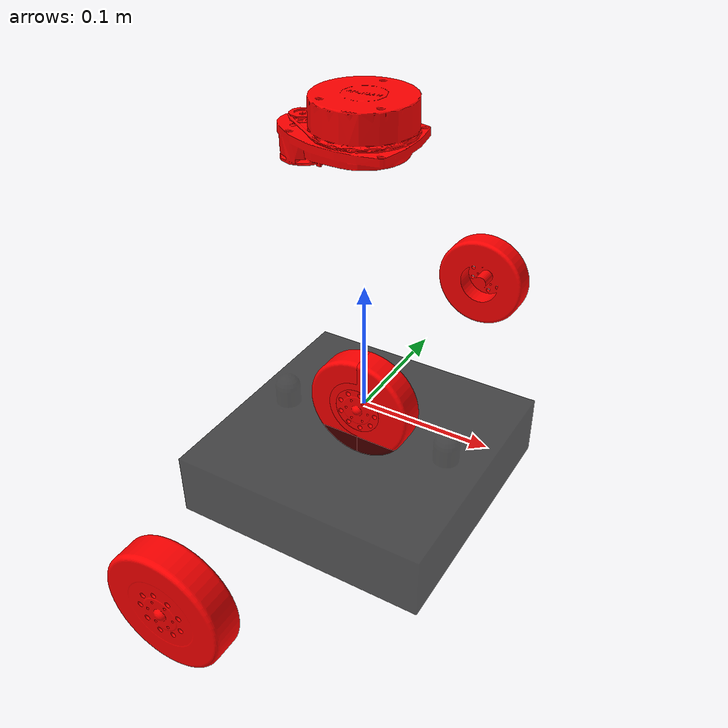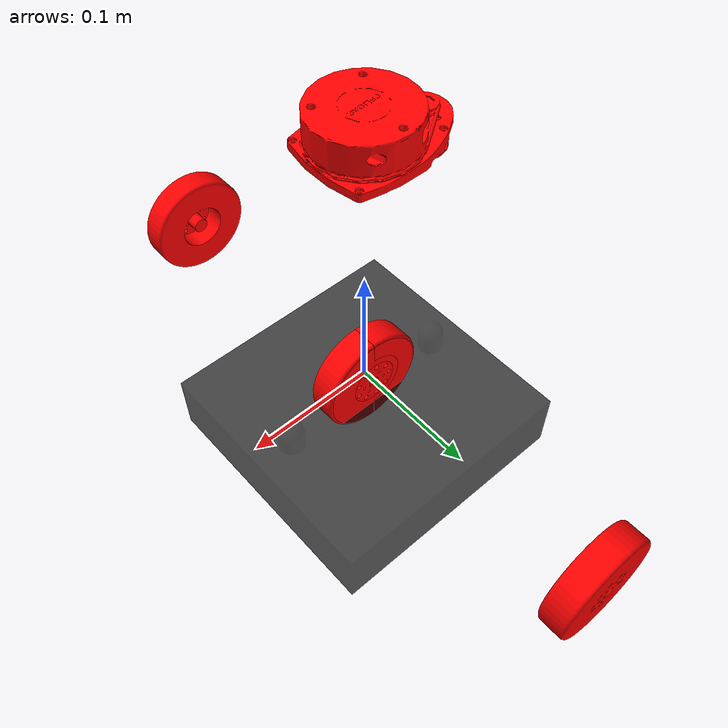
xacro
<?xml version="1.0"?>
<robot name="simple" xmlns:xacro="http://ros.org/wiki/xacro">

  <xacro:include filename="$(find neuronbot2_lecture)/urdf/macros.xacro" />

  <!-- Color definition -->
  <material name="white">
    <color rgba="1 1 1 0.6"/>
  </material>

  <material name="black">
    <color rgba="0 0 0 0.7"/>
  </material>

  <material name="red">
    <color rgba="1 0 0 1"/>
  </material>

  <link name="base_footprint" />

  <link name="base_link">
    <inertial>
      <origin
        xyz="0 0 0"
        rpy="0 0 0" />
      <mass
        value="8.3" />
      <inertia
        ixx="5.249466E+13"
        ixy="-1.398065E+12"
        ixz="-3.158592E+12"
        iyy="5.786727E+13"
        iyz="-5.159120E+11"
        izz="3.114993E+13" />
    </inertial>
    <visual>
      <origin
        xyz="0 0 0"
        rpy="0 3.1415 3.1415" />
      <geometry>
        <mesh filename="${base_link_stl}" scale="0.001 0.001 0.001"/>
      </geometry>
      <material name="black"/>
    </visual>
    <collision>
      <origin
        xyz="0 0 0.125"
        rpy="0 0 0" />
      <geometry>
          <box size="0.25 0.25 0.25" />
      </geometry>
      <material name="black"/>
    </collision>
  </link>

  <link name="laser_frame">
    <inertial>
      <origin
        xyz="0 0 0"
        rpy="0 0 0" />
      <mass
        value="0.362" />
      <inertia
        ixx="2.634758E+07"
        ixy="1.854066E+05"
        ixz="-2.027321E+07"
        iyy="6.138498E+07"
        iyz="-8.570560E+04"
        izz="5.234910E+07" />
    </inertial>
    <visual>
      <origin
        xyz="0 0 0"
        rpy="0 0 0" />
      <geometry>
        <mesh
          filename="package://neuronbot2_description/meshes/neuronbot2/laser_link.stl" scale="0.001 0.001 0.001"/>
      </geometry>
      <material name="red"/>
    </visual>
    <collision>
      <origin
        xyz="0 0 0"
        rpy="0 0 0" />
      <geometry>
        <mesh
          filename="package://neuronbot2_description/meshes/neuronbot2/laser_link.stl" scale="0.001 0.001 0.001"/>
      </geometry>
      <material name="red"/>
    </collision>
  </link>

  <link name="imu_link"/>

  <xacro:wheel_links link_name="wheel_right_link" />
  <xacro:wheel_links link_name="wheel_left_link" />

  <joint name="base_link_joint" type="fixed">
    <origin xyz="0 0 0" rpy="0 0 0"/>
    <parent link="base_footprint"/>
    <child link="base_link"/>
  </joint>

  <joint name="laser_frame_joint" type="fixed">
    <origin
      xyz="0 0 0.205"
      rpy="0 0 0" />
    <parent link="base_link" />
    <child link="laser_frame" />
    <axis xyz="0 0 0" />
  </joint>

  <joint name="imu_joint" type="fixed">
    <origin rpy="0 0 0" xyz="0 0 -0.05"/>
    <axis xyz="0 0 0" />
    <parent link="base_link"/>
    <child link="imu_link"/>
  </joint>

  <xacro:wheel_joints
    joint_name="r_wheel_joint"
    child_name="wheel_right_link"
    y_sign="-1"
    yaw_offset="3.14"
  />

  <xacro:wheel_joints
    joint_name="l_wheel_joint"
    child_name="wheel_left_link"
    y_sign="+1"
    yaw_offset="0.0"
  />

</robot>

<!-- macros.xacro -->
<robot name="simple" xmlns:xacro="http://www.ros.org/wiki/xacro">

  <xacro:property name="base_link_stl" value="package://neuronbot2_description/meshes/neuronbot2/base_link.stl" />

  <xacro:macro name="wheel_joints" params="joint_name child_name y_sign yaw_offset">
    <joint name="${joint_name}" type="continuous">
      <parent link="base_link"/>
      <child link="${child_name}"/>
      <origin xyz="0.0 ${y_sign*0.109} 0.0415" rpy="0 0 ${yaw_offset}"/>
      <axis xyz="0 1 0"/>
    </joint>
  </xacro:macro>

  <xacro:macro name="wheel_links" params="link_name">
    <link name="${link_name}">
      <visual>
        <origin xyz="0 0 0" rpy="0 0 0"/>
        <geometry>
          <mesh filename="package://neuronbot2_description/meshes/neuronbot2/wheel_link.stl" scale="0.001 0.001 0.001"/>
        </geometry>
        <material name="red"/>
      </visual>
      <collision>
        <origin xyz="0 0 0" rpy="0 0 0"/>
        <geometry>
          <mesh filename="package://neuronbot2_description/meshes/neuronbot2/wheel_link.stl" scale="0.001 0.001 0.001"/>
        </geometry>
        <material name="red"/>
      </collision>
    </link>
  </xacro:macro>

</robot>
